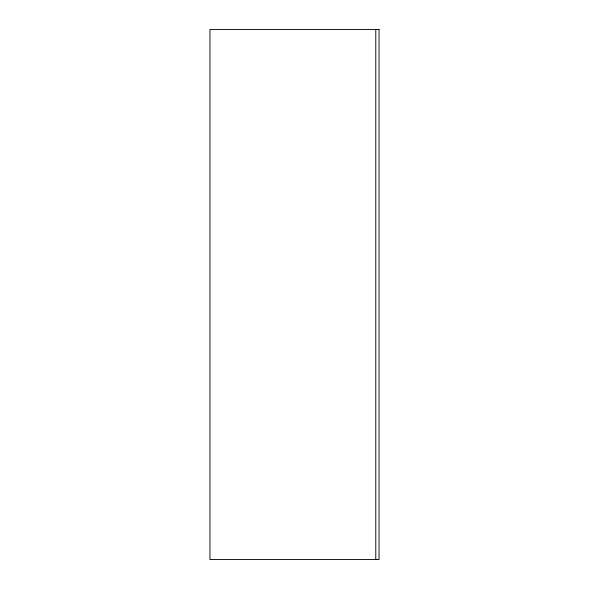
<?xml version="1.0" encoding="UTF-8"?>
<svg xmlns="http://www.w3.org/2000/svg" width="589" height="589" viewBox="0 0 589 589"><rect width="100%" height="100%" fill="white"/><g stroke="black" fill="none" stroke-linecap="round" stroke-linejoin="round"><path stroke-width="0.88" d="M375.782 29.45L375.782 559.55M379.044 29.45L209.956 29.45L209.956 559.55L379.044 559.55L379.044 29.45"/></g></svg>
